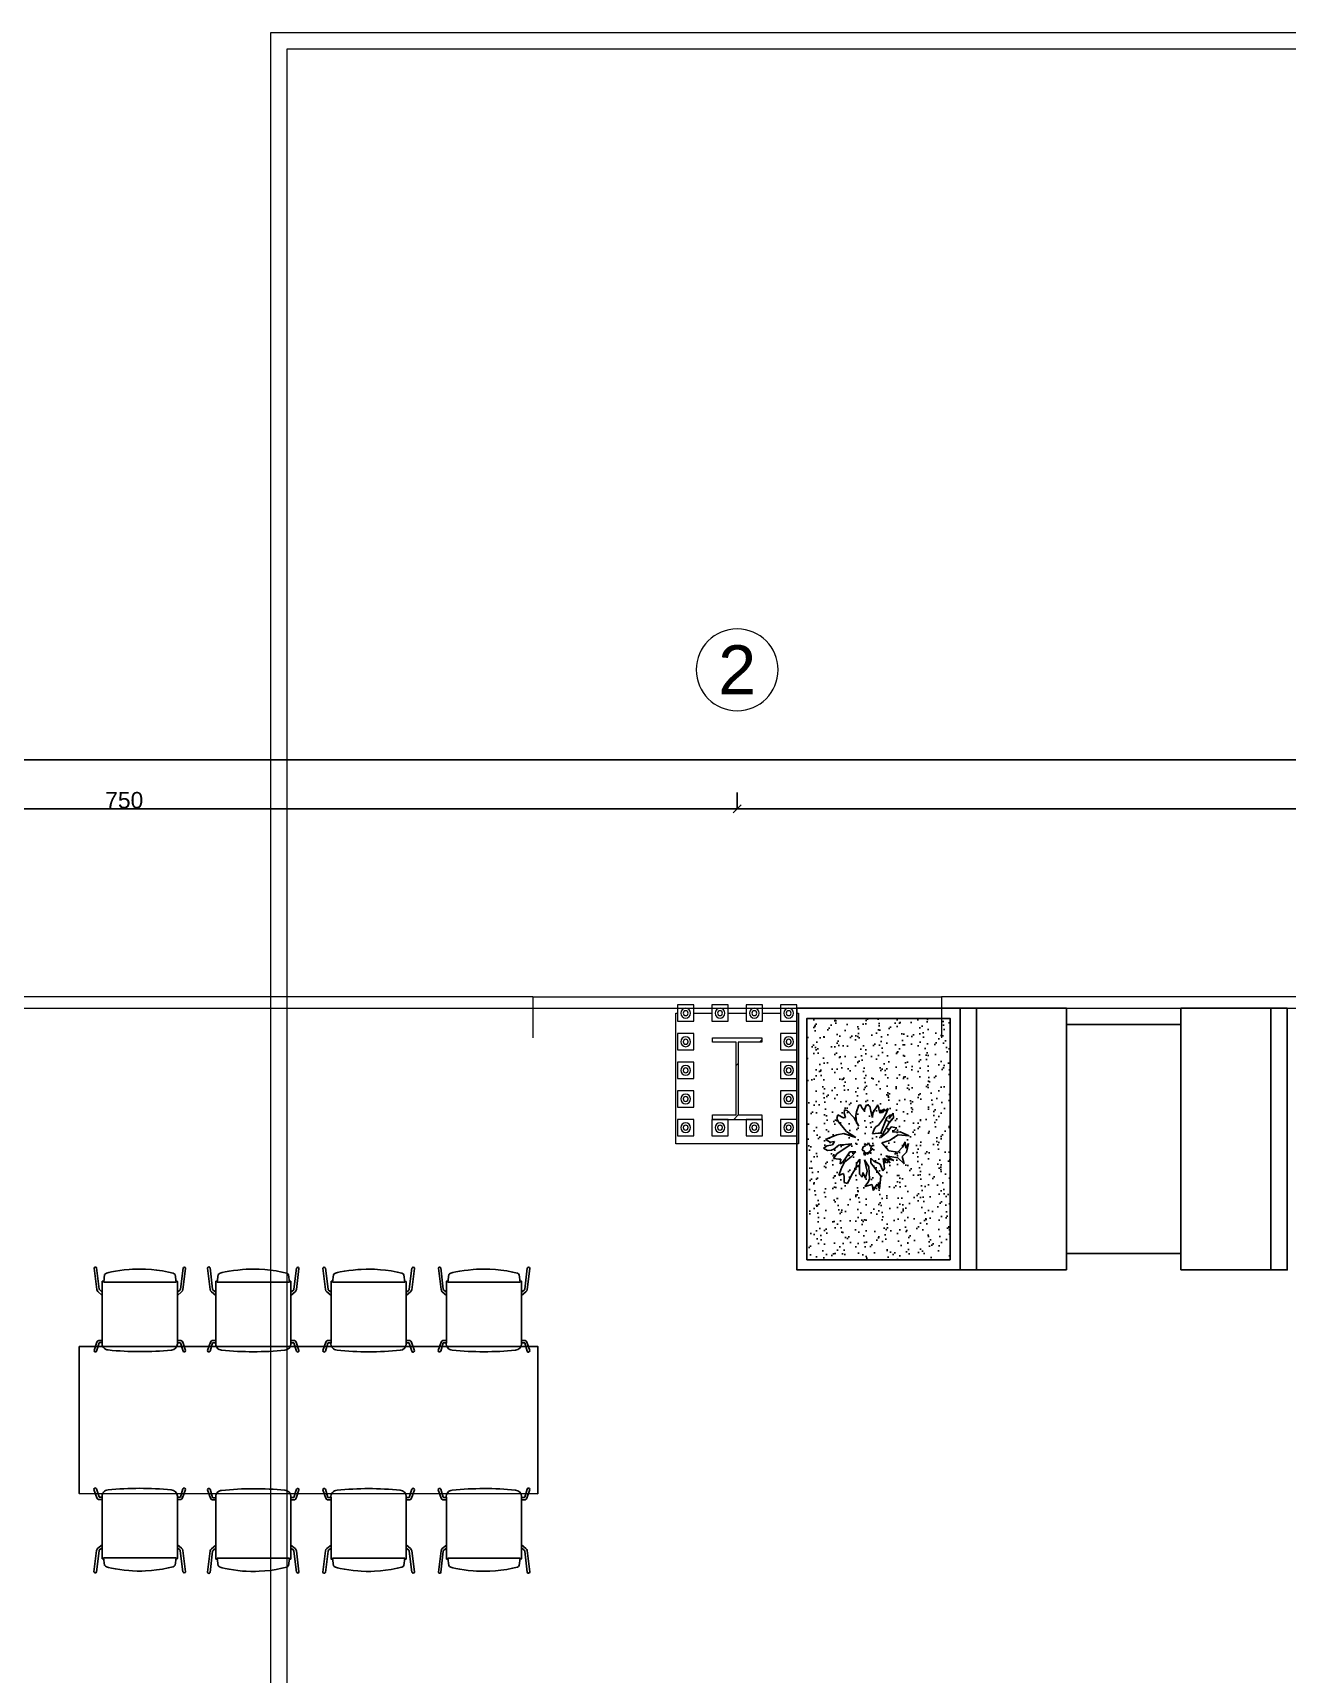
# Model space of a CAD drawing. Header units: centimetres. Extents: x 54005 to 61405, y 90310 to 94744.
# Drawn here: x 55224 to 55991, y 93610 to 94614 of the extents above; entities that cross this region are included whole.
import ezdxf
from ezdxf.enums import TextEntityAlignment as Align

# ---------------------------------------------------------------- set-up
doc = ezdxf.new("R2010")
doc.units = ezdxf.units.CM
doc.header["$LTSCALE"] = 25
doc.layers.get('0').update_dxf_attribs({"lineweight": 0})
doc.layers.get('Defpoints').update_dxf_attribs({"color": 115, "lineweight": 0})
for name, color, linetype in [('BA_env_landscp', 84, 'Continuous'), ('BA_floor', 8, 'Continuous'), ('BA_furn-fix', 134, 'Continuous'), ('BA_furn-mobile', 122, 'Continuous')]:
    doc.layers.add(name, color=color, linetype=linetype)
doc.layers.add('ÖLCULENDIRME', color=115, linetype='Continuous', lineweight=5)
doc.styles.add('PEN-NO', font='arial.ttf')
doc.styles.get("Standard").update_dxf_attribs({"font": 'arial.ttf'})
doc.styles.add('YAZI', font='arial.ttf', dxfattribs={"height": 30})
doc.dimstyles.new('iç ölçü le', dxfattribs={"dimtxt": 10, "dimasz": 5, "dimexe": 10, "dimexo": 10, "dimgap": 0.09, "dimtad": 1, "dimdec": 0, "dimzin": 0, "dimdsep": 46, "dimtxsty": 'Standard', "dimblk": 'ARCHTICK', "dimcen": 0.09, "dimclrt": 7, "dimadec": 0, "dimazin": 0, "dimtfac": 1, "dimtdec": 0, "dimtofl": 0, "dimtmove": 0, "dimatfit": 3, "dimldrblk": 'DOT', "dimfxl": 20, "dimfxlon": 1, "dimtolj": 1, "dimtzin": 0, "dimarcsym": 0})

# ---------------------------------------------------------------- blocks, each defined once
blk = doc.blocks.new('AKS-NO')
blk.add_circle((0, 0), 62.5)
at = {"style": 'YAZI'}
blk.add_attdef('AKSNO', text='', height=50, dxfattribs=at).set_placement((0, 0), align=Align.MIDDLE_CENTER)
blk = doc.blocks.new('_ArchTick')
at = {"color": 0, "linetype": 'ByBlock', "const_width": 0.15}
blk.add_lwpolyline([(-0.5, -0.5), (0.5, 0.5)], dxfattribs=at)
blk = doc.blocks.new('*D5')
at = {"layer": 'Defpoints', "color": 0, "transparency": 16777216}
for p in [(61199.4, 94169.6), (54210.4, 94139.6), (61199.4, 94139.6)]:
    blk.add_point(p, dxfattribs=at)
at = {"layer": 'ÖLCULENDIRME', "color": 0, "lineweight": -2, "transparency": 16777216}
for p, q in [((54210.4, 94149.6), (54210.4, 94179.6)), ((61199.4, 94149.6), (61199.4, 94179.6)), ((54210.4, 94169.6), (61199.4, 94169.6))]:
    blk.add_line(p, q, dxfattribs=at)
at = {"layer": 'ÖLCULENDIRME', "color": 0, "lineweight": -2, "transparency": 16777216, "xscale": 5, "yscale": 5, "zscale": 5, "rotation": 180}
blk.add_blockref('_ArchTick', (54210.4, 94169.6), dxfattribs=at)
at = {"layer": 'ÖLCULENDIRME', "color": 0, "lineweight": -2, "transparency": 16777216, "xscale": 5, "yscale": 5, "zscale": 5}
blk.add_blockref('_ArchTick', (61199.4, 94169.6), dxfattribs=at)
at = {"layer": 'ÖLCULENDIRME', "color": 7, "transparency": 16777216, "insert": (57704.9, 94174.8), "char_height": 10, "attachment_point": 5}
blk.add_mtext('\\A1;6989', dxfattribs=at)
blk = doc.blocks.new('_Dot')
at = {"color": 0, "linetype": 'ByBlock', "lineweight": -2}
blk.add_line((-0.5, 0), (-1, 0), dxfattribs=at)
at = {"color": 0, "linetype": 'ByBlock', "const_width": 0.5}
blk.add_lwpolyline([(-0.25, 0, 1), (0.25, 0, 1)], format="xyb", close=True, dxfattribs=at)
blk = doc.blocks.new('*D7')
at = {"layer": 'Defpoints', "color": 0, "transparency": 16777216}
for p in [(54904.9, 94139.6), (55654.9, 94139.6), (55654.9, 94139.6)]:
    blk.add_point(p, dxfattribs=at)
at = {"layer": 'ÖLCULENDIRME', "color": 0, "lineweight": -2, "transparency": 16777216}
for p, q in [((54904.9, 94139.6), (54904.9, 94149.6)), ((55654.9, 94139.6), (55654.9, 94149.6)), ((54904.9, 94139.6), (55654.9, 94139.6))]:
    blk.add_line(p, q, dxfattribs=at)
at = {"layer": 'ÖLCULENDIRME', "color": 0, "lineweight": -2, "transparency": 16777216, "xscale": 5, "yscale": 5, "zscale": 5, "rotation": 180}
blk.add_blockref('_ArchTick', (54904.9, 94139.6), dxfattribs=at)
at = {"layer": 'ÖLCULENDIRME', "color": 0, "lineweight": -2, "transparency": 16777216, "xscale": 5, "yscale": 5, "zscale": 5}
blk.add_blockref('_ArchTick', (55654.9, 94139.6), dxfattribs=at)
at = {"layer": 'ÖLCULENDIRME', "color": 7, "transparency": 16777216, "insert": (55279.9, 94144.8), "char_height": 10, "attachment_point": 5}
blk.add_mtext('\\A1;750', dxfattribs=at)
blk = doc.blocks.new('*D8')
at = {"layer": 'Defpoints', "color": 0, "transparency": 16777216}
for p in [(55654.9, 94139.6), (56404.9, 94139.6), (56404.9, 94139.6)]:
    blk.add_point(p, dxfattribs=at)
at = {"layer": 'ÖLCULENDIRME', "color": 0, "lineweight": -2, "transparency": 16777216}
for p, q in [((55654.9, 94139.6), (55654.9, 94149.6)), ((56404.9, 94139.6), (56404.9, 94149.6)), ((55654.9, 94139.6), (56404.9, 94139.6))]:
    blk.add_line(p, q, dxfattribs=at)
at = {"layer": 'ÖLCULENDIRME', "color": 0, "lineweight": -2, "transparency": 16777216, "xscale": 5, "yscale": 5, "zscale": 5, "rotation": 180}
blk.add_blockref('_ArchTick', (55654.9, 94139.6), dxfattribs=at)
at = {"layer": 'ÖLCULENDIRME', "color": 0, "lineweight": -2, "transparency": 16777216, "xscale": 5, "yscale": 5, "zscale": 5}
blk.add_blockref('_ArchTick', (56404.9, 94139.6), dxfattribs=at)
at = {"layer": 'ÖLCULENDIRME', "color": 7, "transparency": 16777216, "insert": (56029.9, 94144.8), "char_height": 10, "attachment_point": 5}
blk.add_mtext('\\A1;750', dxfattribs=at)
blk = doc.blocks.new('tyy')
for p, q in [((68217.6, -20232.4), (68217, -20235.2)), ((68219.9, -20234.1), (68217.6, -20232.4)), ((68223.3, -20231.8), (68222.7, -20235.2)), ((68224.4, -20233), (68223.3, -20231.8)), ((68217, -20241.5), (68213.6, -20240.4)), ((68213.6, -20240.4), (68214.2, -20243.8)), ((68217, -20235.2), (68218.2, -20237.5)), ((68221.6, -20244.9), (68217, -20241.5)), ((68218.2, -20237.5), (68219.3, -20238.7)), ((68219.3, -20238.7), (68222.7, -20240.9)), ((68221.6, -20237), (68219.9, -20234.1)), ((68223.9, -20237.5), (68221.6, -20237)), ((68222.7, -20235.2), (68223.9, -20237.5)), ((68222.7, -20240.9), (68226.1, -20248.3)), ((68228.4, -20237.5), (68224.4, -20233)), ((68230.7, -20241.5), (68228.4, -20237.5)), ((68230.7, -20246.6), (68230.7, -20241.5)), ((68232.4, -20242.7), (68230.7, -20249.5)), ((68234.1, -20239.8), (68232.4, -20242.7)), ((68236.4, -20235.8), (68234.1, -20239.8)), ((68238.1, -20234.1), (68236.4, -20235.8)), ((68240.4, -20234.1), (68238.1, -20234.1)), ((68239.8, -20238.1), (68240.4, -20234.1)), ((68240.4, -20239.2), (68239.8, -20238.1)), ((68242.7, -20237.5), (68240.4, -20239.2)), ((68242.1, -20244.4), (68244.9, -20238.7)), ((68244.9, -20237), (68242.7, -20237.5)), ((68244.9, -20238.7), (68244.9, -20237)), ((68205.1, -20250.6), (68201.6, -20251.8)), ((68201.6, -20251.8), (68201.6, -20254)), ((68209, -20247.2), (68204.5, -20247.2)), ((68204.5, -20247.2), (68206.8, -20249.5)), ((68206.8, -20249.5), (68205.1, -20250.6)), ((68213.6, -20247.8), (68209, -20247.2)), ((68214.7, -20244.9), (68211.9, -20245.5)), ((68211.9, -20245.5), (68213, -20246.6)), ((68213, -20246.6), (68216.5, -20247.8)), ((68218.2, -20250.6), (68213.6, -20247.8)), ((68214.2, -20243.8), (68214.7, -20244.9)), ((68216.5, -20247.8), (68221, -20248.9)), ((68222.2, -20252.3), (68218.2, -20250.6)), ((68221, -20248.9), (68222.2, -20252.3)), ((68226.1, -20248.3), (68221.6, -20244.9)), ((68230.7, -20249.5), (68230.7, -20246.6)), ((68238.1, -20248.9), (68242.1, -20244.4)), ((68239.8, -20246.6), (68238.1, -20248.9)), ((68243.8, -20244.9), (68239.8, -20246.6)), ((68246.1, -20244.4), (68243.8, -20244.9)), ((68250.6, -20244.4), (68246.1, -20244.4)), ((68246.1, -20255.2), (68249.5, -20252.9)), ((68248.4, -20248.9), (68249.5, -20247.2)), ((68251.8, -20248.9), (68248.4, -20248.9)), ((68249.5, -20247.2), (68251.2, -20245.5)), ((68249.5, -20252.9), (68252.3, -20251.2)), ((68251.2, -20245.5), (68250.6, -20244.4)), ((68252.3, -20248.9), (68251.8, -20248.9)), ((68252.3, -20251.2), (68252.3, -20248.9)), ((68201.6, -20254), (68207.3, -20254.6)), ((68207.3, -20254.6), (68213, -20255.8)), ((68209.6, -20259.2), (68208.5, -20261.4)), ((68208.5, -20261.4), (68211.3, -20260.9)), ((68211.3, -20260.9), (68208.5, -20263.7)), ((68208.5, -20263.7), (68213, -20263.2)), ((68215.9, -20263.2), (68209, -20266)), ((68213, -20258), (68209.6, -20259.2)), ((68213, -20255.8), (68215.3, -20255.2)), ((68218.7, -20256.3), (68213, -20258)), ((68213, -20263.2), (68219.3, -20259.2)), ((68215.3, -20255.2), (68218.7, -20256.3)), ((68219.3, -20259.2), (68215.9, -20263.2)), ((68218.7, -20263.7), (68221.6, -20262.6)), ((68221.6, -20262.6), (68220.4, -20264.9)), ((68224.4, -20257.5), (68222.7, -20257.5)), ((68222.7, -20257.5), (68223.3, -20258)), ((68223.3, -20258), (68223.3, -20260.3)), ((68223.3, -20260.3), (68224.4, -20259.7)), ((68226.7, -20255.8), (68224.4, -20255.8)), ((68224.4, -20255.8), (68224.4, -20257.5)), ((68224.4, -20259.7), (68224.4, -20262)), ((68224.4, -20262), (68225, -20260.3)), ((68225, -20260.3), (68227.8, -20262)), ((68227.8, -20256.9), (68226.7, -20255.8)), ((68226.7, -20260.9), (68229, -20260.3)), ((68227.8, -20262), (68226.7, -20260.9)), ((68229, -20255.8), (68227.8, -20256.9)), ((68228.4, -20257.5), (68229, -20255.8)), ((68230.1, -20258), (68228.4, -20257.5)), ((68228.4, -20259.7), (68230.1, -20258)), ((68229, -20260.3), (68228.4, -20259.7)), ((68236.4, -20258.6), (68239.8, -20258.6)), ((68238.7, -20263.2), (68236.4, -20258.6)), ((68248.9, -20263.7), (68238.7, -20263.2)), ((68239.8, -20258.6), (68241.5, -20259.2)), ((68241.5, -20259.2), (68242.7, -20260.3)), ((68242.7, -20260.3), (68247.8, -20262)), ((68248.4, -20254.6), (68246.1, -20255.2)), ((68247.8, -20262), (68251.2, -20262.6)), ((68250.6, -20254.6), (68248.4, -20254.6)), ((68250.1, -20258.6), (68254.6, -20255.8)), ((68252.3, -20258.6), (68250.1, -20258.6)), ((68252.3, -20255.2), (68250.6, -20254.6)), ((68250.6, -20259.7), (68252.3, -20258.6)), ((68252.9, -20259.7), (68250.6, -20259.7)), ((68251.2, -20260.3), (68252.9, -20259.7)), ((68253.5, -20260.3), (68251.2, -20260.3)), ((68251.2, -20262.6), (68254.6, -20262.6)), ((68254.6, -20255.8), (68252.3, -20255.2)), ((68252.3, -20260.9), (68253.5, -20260.3)), ((68254.6, -20262.6), (68252.3, -20260.9)), ((68206.2, -20268.9), (68202.8, -20270.6)), ((68202.8, -20270.6), (68207.3, -20271.7)), ((68206.8, -20266), (68203.4, -20264.9)), ((68203.4, -20264.9), (68206.2, -20268.9)), ((68207.3, -20271.7), (68205.1, -20274)), ((68205.1, -20274), (68213, -20272.3)), ((68209, -20266), (68206.8, -20266)), ((68213, -20272.3), (68218.7, -20263.7)), ((68219.9, -20269.4), (68216.5, -20272.3)), ((68216.5, -20272.3), (68218.2, -20272.8)), ((68218.2, -20272.8), (68223.9, -20270)), ((68220.4, -20264.9), (68219.9, -20269.4)), ((68223.9, -20270), (68221.6, -20272.3)), ((68221.6, -20272.3), (68224.4, -20270.6)), ((68224.4, -20270.6), (68222.7, -20275.1)), ((68222.7, -20275.1), (68224.4, -20272.3)), ((68224.4, -20272.3), (68225, -20276.8)), ((68225, -20276.8), (68226.1, -20271.1)), ((68226.1, -20271.1), (68227.3, -20278.5)), ((68229.6, -20271.7), (68233, -20266)), ((68230.7, -20277.4), (68229.6, -20271.7)), ((68233, -20266), (68235.8, -20270)), ((68240.4, -20267.1), (68235.8, -20264.3)), ((68235.8, -20264.3), (68246.1, -20266)), ((68235.8, -20270), (68241, -20274)), ((68244.4, -20268.3), (68240.4, -20267.1)), ((68243.2, -20274.6), (68241.5, -20270)), ((68241.5, -20270), (68244.9, -20271.7)), ((68244.9, -20271.7), (68244.4, -20268.3)), ((68246.1, -20266), (68250.1, -20267.7)), ((68251.2, -20264.9), (68248.9, -20263.7)), ((68248.9, -20265.4), (68251.2, -20264.9)), ((68252.9, -20266.6), (68248.9, -20265.4)), ((68250.1, -20267.7), (68252.9, -20266.6)), ((68227.3, -20278.5), (68225, -20283.7)), ((68225, -20283.7), (68229, -20280.8)), ((68229, -20280.8), (68232.4, -20282.5)), ((68234.7, -20279.1), (68230.7, -20277.4)), ((68232.4, -20282.5), (68238.1, -20282)), ((68238.1, -20279.7), (68234.7, -20279.1)), ((68234.7, -20281.4), (68238.1, -20279.7)), ((68238.1, -20282), (68234.7, -20281.4)), ((68241, -20274), (68242.7, -20280.8)), ((68242.7, -20280.8), (68243.2, -20274.6))]:
    blk.add_line(p, q)
blk = doc.blocks.new('asdfsadfasf')
for points in [[(182782.2, -71388.1), (182782.2, -71228.1), (182772.2, -71228.1), (182772.2, -71388.1)], [(182837.2, -71388.1), (182837.2, -71228.1), (182782.2, -71228.1), (182782.2, -71388.1)], [(182907.2, -71388.1), (182907.2, -71228.1), (182962.2, -71228.1), (182962.2, -71388.1)], [(182962.2, -71388.1), (182962.2, -71228.1), (182972.2, -71228.1), (182972.2, -71388.1)], [(182907.2, -71378.1), (182907.2, -71238.1), (182837.2, -71238.1), (182837.2, -71378.1)]]:
    blk.add_lwpolyline(points, close=True)
blk = doc.blocks.new('er3')
at = {"layer": 'BA_floor'}
h = blk.add_hatch(dxfattribs=at)
h.set_pattern_fill('AR-SAND', color=71, scale=0.2, angle=450)
h.set_pattern_definition([(127.5, (25055.775, 92010.929), (-9.7882647, -0.3200063), [0, -7.7216, 0, -8.636, 0, -8.255]), (97.5, (25055.775, 92010.929), (-14.336502, 8.9904657), [0, -4.1656, 0, -6.9596, 0, -2.667]), (57.5, (25055.775, 92004.681), (-0.0287437, 15.8198474), [0, -2.54, 0, -9.144, 0, -11.938]), (47.5, (25055.775, 92004.681), (-4.4585865, 15.271129), [0, -1.27, 0, -5.9944, 0, -6.858])])
h.paths.add_polyline_path([(59535.2, 93863.8), (59447.6, 93863.8), (59447.6, 94011.4), (59535.2, 94011.4)])
at = {"layer": 'BA_furn-fix'}
for points in [[(59541.4, 93857.6), (59441.4, 93857.6), (59441.4, 94017.6), (59541.4, 94017.6)], [(59535.2, 93863.8), (59447.6, 93863.8), (59447.6, 94011.4), (59535.2, 94011.4)]]:
    blk.add_lwpolyline(points, close=True, dxfattribs=at)
at = {"layer": 'BA_furn-mobile', "xscale": -1}
blk.add_blockref('asdfsadfasf', (242513.6, 165245.7), dxfattribs=at)
blk = doc.blocks.new('DXERG')
for points in [[(3248.6, -34472), (3247.1, -34470.7, -0.195709), (3246.8, -34470.2), (3245.2, -34457.2, 0.812168), (3243.7, -34457.4), (3245.3, -34470.4, 0.198323), (3246, -34471.7), (3248.6, -34474)], [(3294.6, -34472.1), (3296.2, -34470.8, 0.195709), (3296.5, -34470.3), (3298.1, -34457.3, -0.812168), (3299.6, -34457.5), (3298, -34470.5, -0.198323), (3297.2, -34471.8), (3294.6, -34474)], [(3318.1, -34472.1), (3316.5, -34470.8, -0.195709), (3316.2, -34470.2), (3314.7, -34457.2, 0.812168), (3313.1, -34457.4), (3314.7, -34470.5, 0.198323), (3315.5, -34471.8), (3318.1, -34474)], [(3364.1, -34472.1), (3365.6, -34470.8, 0.195709), (3365.9, -34470.3), (3367.5, -34457.3, -0.812168), (3369, -34457.5), (3367.4, -34470.5, -0.198323), (3366.7, -34471.8), (3364.1, -34474.1)], [(3388.6, -34472.1), (3387.1, -34470.8, -0.195709), (3386.8, -34470.3), (3385.2, -34457.3, 0.812168), (3383.7, -34457.4), (3385.3, -34470.5, 0.198323), (3386, -34471.8), (3388.6, -34474)], [(3434.6, -34472.2), (3436.2, -34470.9, 0.195709), (3436.5, -34470.3), (3438.1, -34457.3, -0.812168), (3439.6, -34457.5), (3438, -34470.6, -0.198323), (3437.2, -34471.9), (3434.6, -34474.1)], [(3459.2, -34472.1), (3457.6, -34470.8, -0.195709), (3457.3, -34470.2), (3455.8, -34457.2, 0.812168), (3454.3, -34457.4), (3455.9, -34470.5, 0.198323), (3456.6, -34471.8), (3459.2, -34474)], [(3505.2, -34472.1), (3506.8, -34470.8, 0.195709), (3507.1, -34470.3), (3508.6, -34457.3, -0.812168), (3510.2, -34457.5), (3508.6, -34470.5, -0.198323), (3507.8, -34471.8), (3505.2, -34474.1)], [(3294.6, -34465.5), (3294.6, -34503.7, -0.401298), (3291, -34507.5, -0.050892), (3252.3, -34507.4, -0.44814), (3248.6, -34502.9), (3248.6, -34465.5, -0.414214), (3248.8, -34465.4), (3249.6, -34465.4)], [(3294.6, -34465.5, 0.414213), (3294.5, -34465.4), (3293.8, -34465.4)], [(3364.1, -34465.5), (3364.1, -34503.7, -0.401298), (3360.4, -34507.5, -0.050892), (3321.7, -34507.5, -0.44814), (3318.1, -34503), (3318.1, -34465.5, -0.414214), (3318.2, -34465.4), (3319, -34465.4)], [(3364.1, -34465.5, 0.414213), (3363.9, -34465.4), (3363.2, -34465.4)], [(3434.6, -34465.6), (3434.6, -34503.7, -0.401298), (3431, -34507.6, -0.050892), (3392.3, -34507.5, -0.44814), (3388.6, -34503), (3388.6, -34465.6, -0.414214), (3388.8, -34465.4), (3389.6, -34465.4)], [(3434.6, -34465.6, 0.414213), (3434.5, -34465.5), (3433.8, -34465.5)], [(3505.2, -34465.5), (3505.2, -34503.7, -0.401298), (3501.5, -34507.5, -0.050892), (3462.8, -34507.5, -0.44814), (3459.2, -34503), (3459.2, -34465.5, -0.414214), (3459.3, -34465.4), (3460.1, -34465.4)], [(3505.2, -34465.5, 0.414213), (3505.1, -34465.4), (3504.3, -34465.4)], [(3243.7, -34507.8), (3245.4, -34502.6, -0.262892), (3246.5, -34501.6), (3248.6, -34501.6), (3248.6, -34502.9), (3247, -34502.9, 0.307714), (3246.7, -34503.1), (3245.2, -34508.1, -0.924699), (3243.7, -34507.8, -0.863658)], [(3299.6, -34507.8), (3297.9, -34502.6, 0.262892), (3296.8, -34501.6), (3294.6, -34501.6), (3294.6, -34503), (3296.3, -34503, -0.307714), (3296.5, -34503.1), (3298.1, -34508.1, 0.924699), (3299.6, -34507.8, 0.863658)], [(3313.1, -34507.8), (3314.8, -34502.6, -0.262892), (3315.9, -34501.6), (3318.1, -34501.6), (3318.1, -34503), (3316.4, -34503, 0.307714), (3316.2, -34503.1), (3314.6, -34508.1, -0.924699), (3313.1, -34507.8, -0.863658)], [(3369, -34507.8), (3367.3, -34502.6, 0.262892), (3366.2, -34501.6), (3364.1, -34501.6), (3364.1, -34503), (3365.7, -34503, -0.307714), (3365.9, -34503.1), (3367.5, -34508.2, 0.924699), (3369, -34507.8, 0.863658)], [(3383.7, -34507.8), (3385.4, -34502.6, -0.262892), (3386.5, -34501.6), (3388.6, -34501.6), (3388.6, -34503), (3387, -34503, 0.307714), (3386.7, -34503.2), (3385.2, -34508.2, -0.924699), (3383.7, -34507.8, -0.863658)], [(3439.6, -34507.9), (3437.9, -34502.7, 0.262892), (3436.8, -34501.7), (3434.6, -34501.7), (3434.6, -34503), (3436.3, -34503, -0.307714), (3436.5, -34503.2), (3438.1, -34508.2, 0.924699), (3439.6, -34507.9, 0.863658)], [(3454.2, -34507.8), (3455.9, -34502.6, -0.262892), (3457, -34501.6), (3459.2, -34501.6), (3459.2, -34503), (3457.5, -34503, 0.307714), (3457.3, -34503.1), (3455.7, -34508.1, -0.924699), (3454.2, -34507.8, -0.863658)], [(3510.2, -34507.8), (3508.5, -34502.6, 0.262892), (3507.4, -34501.6), (3505.2, -34501.6), (3505.2, -34503), (3506.9, -34503, -0.307714), (3507.1, -34503.1), (3508.6, -34508.2, 0.924699), (3510.2, -34507.8, 0.863658)], [(3243.6, -34592.7), (3245.3, -34597.9, 0.262892), (3246.4, -34598.9), (3248.6, -34598.9), (3248.6, -34597.5), (3246.9, -34597.5, -0.307714), (3246.7, -34597.3), (3245.1, -34592.3, 0.924699), (3243.6, -34592.7, 0.863658)], [(3294.6, -34635), (3294.6, -34596.8, 0.401298), (3290.9, -34593, 0.050892), (3252.2, -34593, 0.44814), (3248.6, -34597.5), (3248.6, -34634.9, 0.414214), (3248.7, -34635.1), (3249.5, -34635.1)], [(3299.6, -34592.7), (3297.8, -34597.9, -0.262892), (3296.8, -34598.9), (3294.6, -34598.9), (3294.6, -34597.5), (3296.2, -34597.5, 0.307714), (3296.5, -34597.4), (3298, -34592.3, -0.924699), (3299.6, -34592.7, -0.863658)], [(3313.1, -34592.9), (3314.8, -34598.1, 0.262892), (3315.9, -34599.1), (3318.1, -34599.1), (3318.1, -34597.8), (3316.4, -34597.8, -0.307714), (3316.2, -34597.6), (3314.6, -34592.6, 0.924699), (3313.1, -34592.9, 0.863658)], [(3364.1, -34635.2), (3364.1, -34597, 0.401298), (3360.4, -34593.2, 0.050892), (3321.7, -34593.3, 0.44814), (3318.1, -34597.8), (3318.1, -34635.2, 0.414214), (3318.2, -34635.3), (3319, -34635.3)], [(3369, -34592.9), (3367.3, -34598.1, -0.262892), (3366.2, -34599.1), (3364.1, -34599.1), (3364.1, -34597.7), (3365.7, -34597.7, 0.307714), (3365.9, -34597.6), (3367.5, -34592.6, -0.924699), (3369, -34592.9, -0.863658)], [(3383.7, -34592.9), (3385.4, -34598.1, 0.262892), (3386.5, -34599.1), (3388.6, -34599.1), (3388.6, -34597.7), (3387, -34597.7, -0.307714), (3386.7, -34597.6), (3385.2, -34592.6, 0.924699), (3383.7, -34592.9, 0.863658)], [(3434.6, -34635.2), (3434.6, -34597, 0.401298), (3431, -34593.2, 0.050892), (3392.3, -34593.2, 0.44814), (3388.6, -34597.7), (3388.6, -34635.2, 0.414214), (3388.8, -34635.3), (3389.6, -34635.3)], [(3439.6, -34592.9), (3437.9, -34598.1, -0.262892), (3436.8, -34599.1), (3434.6, -34599.1), (3434.6, -34597.7), (3436.3, -34597.7, 0.307714), (3436.5, -34597.6), (3438.1, -34592.5, -0.924699), (3439.6, -34592.9, -0.863658)], [(3454.2, -34592.9), (3455.9, -34598.1, 0.262892), (3457, -34599.1), (3459.2, -34599.1), (3459.2, -34597.7), (3457.5, -34597.7, -0.307714), (3457.3, -34597.5), (3455.7, -34592.5, 0.924699), (3454.2, -34592.9, 0.863658)], [(3505.2, -34635.1), (3505.2, -34597, 0.401298), (3501.5, -34593.1, 0.050892), (3462.8, -34593.2, 0.44814), (3459.2, -34597.7), (3459.2, -34635.1, 0.414214), (3459.3, -34635.3), (3460.1, -34635.3)], [(3510.2, -34592.8), (3508.5, -34598, -0.262892), (3507.4, -34599), (3505.2, -34599), (3505.2, -34597.7), (3506.9, -34597.7, 0.307714), (3507.1, -34597.5), (3508.6, -34592.5, -0.924699), (3510.2, -34592.8, -0.863658)], [(3248.6, -34628.4), (3247, -34629.7, 0.195709), (3246.7, -34630.2), (3245.1, -34643.2, -0.812168), (3243.6, -34643.1), (3245.2, -34630, -0.198323), (3246, -34628.7), (3248.6, -34626.5)], [(3294.6, -34628.4), (3296.1, -34629.7, -0.195709), (3296.4, -34630.2), (3298, -34643.2, 0.812168), (3299.5, -34643), (3297.9, -34630, 0.198323), (3297.2, -34628.7), (3294.6, -34626.5)], [(3318.1, -34628.7), (3316.5, -34630, 0.195709), (3316.2, -34630.5), (3314.7, -34643.5, -0.812168), (3313.1, -34643.3), (3314.7, -34630.3, -0.198323), (3315.5, -34629), (3318.1, -34626.7)], [(3364.1, -34628.6), (3365.6, -34629.9, -0.195709), (3365.9, -34630.4), (3367.5, -34643.4, 0.812168), (3369, -34643.2), (3367.4, -34630.2, 0.198323), (3366.7, -34628.9), (3364.1, -34626.7)], [(3388.6, -34628.6), (3387.1, -34629.9, 0.195709), (3386.8, -34630.5), (3385.2, -34643.5, -0.812168), (3383.7, -34643.3), (3385.3, -34630.2, -0.198323), (3386, -34628.9), (3388.6, -34626.7)], [(3434.6, -34628.6), (3436.2, -34629.9, -0.195709), (3436.5, -34630.4), (3438.1, -34643.4, 0.812168), (3439.6, -34643.2), (3438, -34630.2, 0.198323), (3437.2, -34628.9), (3434.6, -34626.6)], [(3459.2, -34628.6), (3457.6, -34629.9, 0.195709), (3457.3, -34630.4), (3455.8, -34643.4, -0.812168), (3454.3, -34643.3), (3455.9, -34630.2, -0.198323), (3456.6, -34628.9), (3459.2, -34626.7)], [(3505.2, -34628.5), (3506.8, -34629.8, -0.195709), (3507.1, -34630.4), (3508.6, -34643.4, 0.812168), (3510.2, -34643.2), (3508.6, -34630.1, 0.198323), (3507.8, -34628.8), (3505.2, -34626.6)], [(3294.6, -34635, -0.414213), (3294.4, -34635.1), (3293.7, -34635.1)], [(3364.1, -34635.2, -0.414213), (3363.9, -34635.3), (3363.2, -34635.3)], [(3434.6, -34635.2, -0.414213), (3434.5, -34635.3), (3433.8, -34635.3)], [(3505.2, -34635.1, -0.414213), (3505.1, -34635.2), (3504.3, -34635.2)]]:
    blk.add_lwpolyline(points, format="xyb")
for points in [[(3293.8, -34465.9), (3293.2, -34461.3), (3292.7, -34460.8), (3292, -34460.5), (3289.1, -34459.8), (3285.5, -34459.1), (3281.9, -34458.5), (3278.8, -34458.2), (3275.2, -34458), (3273, -34457.9), (3270.1, -34457.9), (3267.1, -34458), (3265.1, -34458.1), (3262.1, -34458.4), (3259.5, -34458.8), (3256.8, -34459.2), (3254.3, -34459.7), (3252.6, -34460), (3251.3, -34460.4), (3250.6, -34460.8), (3250.1, -34461.3), (3249.6, -34465.9), (3293.8, -34465.9)], [(3363.3, -34465.9), (3362.7, -34461.4), (3362.1, -34460.8), (3361.5, -34460.5), (3358.6, -34459.8), (3355, -34459.1), (3351.3, -34458.6), (3348.2, -34458.2), (3344.7, -34458), (3342.4, -34457.9), (3339.5, -34457.9), (3336.6, -34458), (3334.5, -34458.2), (3331.5, -34458.5), (3328.9, -34458.8), (3326.2, -34459.2), (3323.8, -34459.7), (3322, -34460.1), (3320.7, -34460.5), (3320.1, -34460.8), (3319.5, -34461.3), (3319, -34465.9), (3363.3, -34465.9)], [(3433.8, -34466), (3433.2, -34461.4), (3432.7, -34460.9), (3432, -34460.5), (3429.1, -34459.8), (3425.5, -34459.1), (3421.9, -34458.6), (3418.8, -34458.3), (3415.2, -34458), (3413, -34458), (3410.1, -34458), (3407.1, -34458.1), (3405.1, -34458.2), (3402.1, -34458.5), (3399.5, -34458.8), (3396.8, -34459.2), (3394.3, -34459.7), (3392.6, -34460.1), (3391.3, -34460.5), (3390.6, -34460.8), (3390.1, -34461.4), (3389.6, -34465.9), (3433.8, -34466)], [(3504.4, -34465.9), (3503.8, -34461.4), (3503.3, -34460.8), (3502.6, -34460.5), (3499.7, -34459.8), (3496.1, -34459.1), (3492.5, -34458.6), (3489.3, -34458.2), (3485.8, -34458), (3483.6, -34457.9), (3480.7, -34457.9), (3477.7, -34458), (3475.6, -34458.2), (3472.6, -34458.5), (3470.1, -34458.8), (3467.4, -34459.2), (3464.9, -34459.7), (3463.2, -34460.1), (3461.9, -34460.5), (3461.2, -34460.8), (3460.7, -34461.3), (3460.1, -34465.9), (3504.4, -34465.9)], [(3293.8, -34634.6), (3293.2, -34639.1), (3292.6, -34639.7), (3292, -34640), (3289, -34640.7), (3285.5, -34641.4), (3281.8, -34641.9), (3278.7, -34642.3), (3275.1, -34642.5), (3272.9, -34642.6), (3270, -34642.6), (3267.1, -34642.5), (3265, -34642.3), (3262, -34642), (3259.4, -34641.7), (3256.7, -34641.3), (3254.3, -34640.8), (3252.5, -34640.4), (3251.2, -34640), (3250.6, -34639.7), (3250, -34639.1), (3249.5, -34634.6), (3293.8, -34634.6)], [(3363.3, -34634.8), (3362.7, -34639.4), (3362.1, -34639.9), (3361.5, -34640.2), (3358.6, -34640.9), (3355, -34641.6), (3351.3, -34642.2), (3348.2, -34642.5), (3344.7, -34642.7), (3342.4, -34642.8), (3339.5, -34642.8), (3336.6, -34642.7), (3334.5, -34642.6), (3331.5, -34642.3), (3328.9, -34641.9), (3326.2, -34641.5), (3323.8, -34641), (3322, -34640.7), (3320.7, -34640.3), (3320.1, -34639.9), (3319.5, -34639.4), (3319, -34634.8), (3363.3, -34634.8)], [(3433.8, -34634.8), (3433.2, -34639.3), (3432.7, -34639.9), (3432, -34640.2), (3429.1, -34640.9), (3425.5, -34641.6), (3421.9, -34642.1), (3418.8, -34642.5), (3415.2, -34642.7), (3413, -34642.8), (3410.1, -34642.8), (3407.1, -34642.7), (3405.1, -34642.5), (3402.1, -34642.2), (3399.5, -34641.9), (3396.8, -34641.5), (3394.3, -34641), (3392.6, -34640.6), (3391.3, -34640.2), (3390.6, -34639.9), (3390.1, -34639.4), (3389.6, -34634.8), (3433.8, -34634.8)], [(3504.4, -34634.7), (3503.8, -34639.3), (3503.3, -34639.8), (3502.6, -34640.2), (3499.7, -34640.9), (3496.1, -34641.6), (3492.5, -34642.1), (3489.3, -34642.4), (3485.8, -34642.7), (3483.6, -34642.7), (3480.7, -34642.7), (3477.7, -34642.6), (3475.6, -34642.5), (3472.6, -34642.2), (3470.1, -34641.9), (3467.4, -34641.5), (3464.9, -34641), (3463.2, -34640.6), (3461.9, -34640.2), (3461.2, -34639.9), (3460.7, -34639.3), (3460.1, -34634.8), (3504.4, -34634.7)]]:
    blk.add_lwpolyline(points, close=True)
blk.add_lwpolyline([(3234.6, -34505.2), (3234.6, -34595.2), (3515.1, -34595.3), (3515.2, -34505.3), (3234.6, -34505.2)])

msp = doc.modelspace()

# ---------------------------------------------------------------- linework, layer by layer
for points in [[(55369.4, 90439.2), (61224.4, 90439.2), (61224.4, 94614.2), (55369.4, 94614.2)], [(55379.4, 90449.2), (61214.4, 90449.2), (61214.4, 94604.2), (55379.4, 94604.2)]]:
    msp.add_lwpolyline(points, close=True)
at = {"layer": 'ÖLCULENDIRME'}
for p, q in [((55529.9, 94024.6), (55029.9, 94024.6)), ((55529.9, 94024.6), (55529.9, 94017.6)), ((55529.9, 94024.6), (55529.9, 93999.6)), ((55779.9, 94024.6), (55779.9, 94017.6)), ((56279.9, 94024.6), (55779.9, 94024.6)), ((55779.9, 94024.6), (55779.9, 93999.6)), ((55029.9, 94017.6), (55529.9, 94017.6)), ((55617.4, 94014.6), (55618.4, 94014.6)), ((55617.4, 93934.6), (55617.4, 94014.6)), ((55628.4, 94019.6), (55618.4, 94019.6)), ((55618.4, 94019.6), (55618.4, 94009.6)), ((55628.4, 94009.6), (55628.4, 94019.6)), ((55628.4, 94014.6), (55639.4, 94014.6)), ((55649.4, 94019.6), (55639.4, 94019.6)), ((55639.4, 94019.6), (55639.4, 94009.6)), ((55649.4, 94009.6), (55649.4, 94019.6)), ((55649.4, 94014.6), (55660.4, 94014.6)), ((55670.4, 94019.6), (55660.4, 94019.6)), ((55660.4, 94019.6), (55660.4, 94009.6)), ((55670.4, 94009.6), (55670.4, 94019.6)), ((55670.4, 94014.6), (55681.4, 94014.6)), ((55691.4, 94019.6), (55681.4, 94019.6)), ((55681.4, 94019.6), (55681.4, 94009.6)), ((55691.4, 94009.6), (55691.4, 94019.6)), ((55691.4, 94014.6), (55692.4, 94014.6)), ((55692.4, 94014.6), (55692.4, 93934.6)), ((55779.9, 94017.6), (56279.9, 94017.6)), ((55618.4, 94009.6), (55628.4, 94009.6)), ((55639.4, 94009.6), (55649.4, 94009.6)), ((55660.4, 94009.6), (55670.4, 94009.6)), ((55681.4, 94009.6), (55691.4, 94009.6)), ((55628.4, 94002.1), (55618.4, 94002.1)), ((55618.4, 94002.1), (55618.4, 93992.1)), ((55628.4, 93992.1), (55628.4, 94002.1)), ((55639.9, 93996.8), (55639.9, 93999.6)), ((55639.9, 93999.6), (55669.9, 93999.6)), ((55654.2, 93996.8), (55639.9, 93996.8)), ((55654.2, 93952.4), (55654.2, 93996.8)), ((55669.9, 93996.8), (55655.6, 93996.8)), ((55655.6, 93996.8), (55655.6, 93952.4)), ((55668.5, 93996.8), (55669.9, 93998.2)), ((55669.9, 93999.6), (55669.9, 93996.8)), ((55691.4, 94002.1), (55681.4, 94002.1)), ((55681.4, 94002.1), (55681.4, 93992.1)), ((55691.4, 93992.1), (55691.4, 94002.1)), ((55618.4, 93992.1), (55628.4, 93992.1)), ((55628.4, 93984.6), (55618.4, 93984.6)), ((55618.4, 93984.6), (55618.4, 93974.6)), ((55628.4, 93974.6), (55628.4, 93984.6)), ((55654.2, 93982.5), (55655.6, 93983.9)), ((55655.6, 93983.9), (55655.6, 93983.9)), ((55681.4, 93992.1), (55691.4, 93992.1)), ((55691.4, 93984.6), (55681.4, 93984.6)), ((55681.4, 93984.6), (55681.4, 93974.6)), ((55691.4, 93974.6), (55691.4, 93984.6)), ((55618.4, 93974.6), (55628.4, 93974.6)), ((55681.4, 93974.6), (55691.4, 93974.6)), ((55628.4, 93967.1), (55618.4, 93967.1)), ((55618.4, 93967.1), (55618.4, 93957.1)), ((55628.4, 93957.1), (55628.4, 93967.1)), ((55691.4, 93967.1), (55681.4, 93967.1)), ((55681.4, 93967.1), (55681.4, 93957.1)), ((55691.4, 93957.1), (55691.4, 93967.1)), ((55618.4, 93957.1), (55628.4, 93957.1)), ((55681.4, 93957.1), (55691.4, 93957.1)), ((55628.4, 93949.6), (55618.4, 93949.6)), ((55618.4, 93949.6), (55618.4, 93939.6)), ((55628.4, 93939.6), (55628.4, 93949.6)), ((55649.4, 93949.6), (55639.4, 93949.6)), ((55639.4, 93949.6), (55639.4, 93939.6)), ((55639.9, 93949.6), (55639.9, 93952.4)), ((55639.9, 93952.4), (55654.2, 93952.4)), ((55639.9, 93949.6), (55669.9, 93949.6)), ((55649.4, 93939.6), (55649.4, 93949.6)), ((55652.8, 93949.6), (55655.6, 93952.5)), ((55655.6, 93952.4), (55669.9, 93952.4)), ((55670.4, 93949.6), (55660.4, 93949.6)), ((55660.4, 93949.6), (55660.4, 93939.6)), ((55669.9, 93952.4), (55669.9, 93949.6)), ((55670.4, 93939.6), (55670.4, 93949.6)), ((55691.4, 93949.6), (55681.4, 93949.6)), ((55681.4, 93949.6), (55681.4, 93939.6)), ((55691.4, 93939.6), (55691.4, 93949.6)), ((55692.4, 93934.6), (55617.4, 93934.6)), ((55618.4, 93939.6), (55628.4, 93939.6)), ((55639.4, 93939.6), (55649.4, 93939.6)), ((55660.4, 93939.6), (55670.4, 93939.6)), ((55681.4, 93939.6), (55691.4, 93939.6))]:
    msp.add_line(p, q, dxfattribs=at)
for points in [[(55529.9, 94024.6), (55779.9, 94024.6)], [(55529.9, 94017.6), (55779.9, 94017.6)]]:
    msp.add_lwpolyline(points, dxfattribs=at)
for centre, radius, start, end in [((55623.4, 94014.6), 3, 0, 180), ((55623.4, 94014.6), 3, 180, 0), ((55623.4, 94014.6), 1.5, 0, 180), ((55623.4, 94014.6), 1.5, 152.9779, 207.0221), ((55623.4, 94014.6), 1.5, 180, 0), ((55623.4, 94014.6), 1.5, 124.9434, 145.0566), ((55623.4, 94014.6), 1.5, 214.9434, 235.0566), ((55623.4, 94014.6), 1.5, 62.9779, 117.0221), ((55623.4, 94014.6), 1.5, 242.9779, 297.0221), ((55623.4, 94014.6), 1.5, 34.9434, 55.0566), ((55623.4, 94014.6), 1.5, 304.9434, 325.0566), ((55623.4, 94014.6), 1.5, 332.9779, 27.0221), ((55644.4, 94014.6), 3, 0, 180), ((55644.4, 94014.6), 3, 180, 0), ((55644.4, 94014.6), 1.5, 0, 180), ((55644.4, 94014.6), 1.5, 152.9779, 207.0221), ((55644.4, 94014.6), 1.5, 180, 0), ((55644.4, 94014.6), 1.5, 124.9434, 145.0566), ((55644.4, 94014.6), 1.5, 214.9434, 235.0566), ((55644.4, 94014.6), 1.5, 62.9779, 117.0221), ((55644.4, 94014.6), 1.5, 242.9779, 297.0221), ((55644.4, 94014.6), 1.5, 34.9434, 55.0566), ((55644.4, 94014.6), 1.5, 304.9434, 325.0566), ((55644.4, 94014.6), 1.5, 332.9779, 27.0221), ((55665.4, 94014.6), 3, 0, 180), ((55665.4, 94014.6), 3, 180, 0), ((55665.4, 94014.6), 1.5, 0, 180), ((55665.4, 94014.6), 1.5, 152.9779, 207.0221), ((55665.4, 94014.6), 1.5, 180, 0), ((55665.4, 94014.6), 1.5, 124.9434, 145.0566), ((55665.4, 94014.6), 1.5, 214.9434, 235.0566), ((55665.4, 94014.6), 1.5, 62.9779, 117.0221), ((55665.4, 94014.6), 1.5, 242.9779, 297.0221), ((55665.4, 94014.6), 1.5, 34.9434, 55.0566), ((55665.4, 94014.6), 1.5, 304.9434, 325.0566), ((55665.4, 94014.6), 1.5, 332.9779, 27.0221), ((55686.4, 94014.6), 3, 0, 180), ((55686.4, 94014.6), 3, 180, 0), ((55686.4, 94014.6), 1.5, 0, 180), ((55686.4, 94014.6), 1.5, 152.9779, 207.0221), ((55686.4, 94014.6), 1.5, 180, 0), ((55686.4, 94014.6), 1.5, 124.9434, 145.0566), ((55686.4, 94014.6), 1.5, 214.9434, 235.0566), ((55686.4, 94014.6), 1.5, 62.9779, 117.0221), ((55686.4, 94014.6), 1.5, 242.9779, 297.0221), ((55686.4, 94014.6), 1.5, 34.9434, 55.0566), ((55686.4, 94014.6), 1.5, 304.9434, 325.0566), ((55686.4, 94014.6), 1.5, 332.9779, 27.0221), ((55623.4, 93997.1), 3, 0, 180), ((55623.4, 93997.1), 3, 180, 0), ((55623.4, 93997.1), 1.5, 0, 180), ((55623.4, 93997.1), 1.5, 152.9779, 207.0221), ((55623.4, 93997.1), 1.5, 180, 0), ((55623.4, 93997.1), 1.5, 124.9434, 145.0566), ((55623.4, 93997.1), 1.5, 214.9434, 235.0566), ((55623.4, 93997.1), 1.5, 62.9779, 117.0221), ((55623.4, 93997.1), 1.5, 242.9779, 297.0221), ((55623.4, 93997.1), 1.5, 34.9434, 55.0566), ((55623.4, 93997.1), 1.5, 304.9434, 325.0566), ((55623.4, 93997.1), 1.5, 332.9779, 27.0221), ((55686.4, 93997.1), 3, 0, 180), ((55686.4, 93997.1), 3, 180, 0), ((55686.4, 93997.1), 1.5, 0, 180), ((55686.4, 93997.1), 1.5, 152.9779, 207.0221), ((55686.4, 93997.1), 1.5, 180, 0), ((55686.4, 93997.1), 1.5, 124.9434, 145.0566), ((55686.4, 93997.1), 1.5, 214.9434, 235.0566), ((55686.4, 93997.1), 1.5, 62.9779, 117.0221), ((55686.4, 93997.1), 1.5, 242.9779, 297.0221), ((55686.4, 93997.1), 1.5, 34.9434, 55.0566), ((55686.4, 93997.1), 1.5, 304.9434, 325.0566), ((55686.4, 93997.1), 1.5, 332.9779, 27.0221), ((55623.4, 93979.6), 3, 0, 180), ((55623.4, 93979.6), 3, 180, 0), ((55623.4, 93979.6), 1.5, 0, 180), ((55623.4, 93979.6), 1.5, 152.9779, 207.0221), ((55623.4, 93979.6), 1.5, 180, 0), ((55623.4, 93979.6), 1.5, 124.9434, 145.0566), ((55623.4, 93979.6), 1.5, 214.9434, 235.0566), ((55623.4, 93979.6), 1.5, 62.9779, 117.0221), ((55623.4, 93979.6), 1.5, 242.9779, 297.0221), ((55623.4, 93979.6), 1.5, 34.9434, 55.0566), ((55623.4, 93979.6), 1.5, 304.9434, 325.0566), ((55623.4, 93979.6), 1.5, 332.9779, 27.0221), ((55686.4, 93979.6), 3, 0, 180), ((55686.4, 93979.6), 3, 180, 0), ((55686.4, 93979.6), 1.5, 0, 180), ((55686.4, 93979.6), 1.5, 152.9779, 207.0221), ((55686.4, 93979.6), 1.5, 180, 0), ((55686.4, 93979.6), 1.5, 124.9434, 145.0566), ((55686.4, 93979.6), 1.5, 214.9434, 235.0566), ((55686.4, 93979.6), 1.5, 62.9779, 117.0221), ((55686.4, 93979.6), 1.5, 242.9779, 297.0221), ((55686.4, 93979.6), 1.5, 34.9434, 55.0566), ((55686.4, 93979.6), 1.5, 304.9434, 325.0566), ((55686.4, 93979.6), 1.5, 332.9779, 27.0221), ((55623.4, 93962.1), 3, 0, 180), ((55623.4, 93962.1), 1.5, 0, 180), ((55623.4, 93962.1), 1.5, 124.9434, 145.0566), ((55623.4, 93962.1), 1.5, 62.9779, 117.0221), ((55623.4, 93962.1), 1.5, 34.9434, 55.0566), ((55686.4, 93962.1), 3, 0, 180), ((55686.4, 93962.1), 1.5, 0, 180), ((55686.4, 93962.1), 1.5, 124.9434, 145.0566), ((55686.4, 93962.1), 1.5, 62.9779, 117.0221), ((55686.4, 93962.1), 1.5, 34.9434, 55.0566), ((55623.4, 93962.1), 3, 180, 0), ((55623.4, 93962.1), 1.5, 152.9779, 207.0221), ((55623.4, 93962.1), 1.5, 180, 0), ((55623.4, 93962.1), 1.5, 214.9434, 235.0566), ((55623.4, 93962.1), 1.5, 242.9779, 297.0221), ((55623.4, 93962.1), 1.5, 304.9434, 325.0566), ((55623.4, 93962.1), 1.5, 332.9779, 27.0221), ((55686.4, 93962.1), 3, 180, 0), ((55686.4, 93962.1), 1.5, 152.9779, 207.0221), ((55686.4, 93962.1), 1.5, 180, 0), ((55686.4, 93962.1), 1.5, 214.9434, 235.0566), ((55686.4, 93962.1), 1.5, 242.9779, 297.0221), ((55686.4, 93962.1), 1.5, 304.9434, 325.0566), ((55686.4, 93962.1), 1.5, 332.9779, 27.0221), ((55623.4, 93944.6), 3, 0, 180), ((55623.4, 93944.6), 3, 180, 0), ((55623.4, 93944.6), 1.5, 0, 180), ((55623.4, 93944.6), 1.5, 152.9779, 207.0221), ((55623.4, 93944.6), 1.5, 180, 0), ((55623.4, 93944.6), 1.5, 124.9434, 145.0566), ((55623.4, 93944.6), 1.5, 214.9434, 235.0566), ((55623.4, 93944.6), 1.5, 62.9779, 117.0221), ((55623.4, 93944.6), 1.5, 242.9779, 297.0221), ((55623.4, 93944.6), 1.5, 34.9434, 55.0566), ((55623.4, 93944.6), 1.5, 304.9434, 325.0566), ((55623.4, 93944.6), 1.5, 332.9779, 27.0221), ((55644.4, 93944.6), 3, 0, 180), ((55644.4, 93944.6), 3, 180, 0), ((55644.4, 93944.6), 1.5, 0, 180), ((55644.4, 93944.6), 1.5, 152.9779, 207.0221), ((55644.4, 93944.6), 1.5, 180, 0), ((55644.4, 93944.6), 1.5, 124.9434, 145.0566), ((55644.4, 93944.6), 1.5, 214.9434, 235.0566), ((55644.4, 93944.6), 1.5, 62.9779, 117.0221), ((55644.4, 93944.6), 1.5, 242.9779, 297.0221), ((55644.4, 93944.6), 1.5, 34.9434, 55.0566), ((55644.4, 93944.6), 1.5, 304.9434, 325.0566), ((55644.4, 93944.6), 1.5, 332.9779, 27.0221), ((55665.4, 93944.6), 3, 0, 180), ((55665.4, 93944.6), 3, 180, 0), ((55665.4, 93944.6), 1.5, 0, 180), ((55665.4, 93944.6), 1.5, 152.9779, 207.0221), ((55665.4, 93944.6), 1.5, 180, 0), ((55665.4, 93944.6), 1.5, 124.9434, 145.0566), ((55665.4, 93944.6), 1.5, 214.9434, 235.0566), ((55665.4, 93944.6), 1.5, 62.9779, 117.0221), ((55665.4, 93944.6), 1.5, 242.9779, 297.0221), ((55665.4, 93944.6), 1.5, 34.9434, 55.0566), ((55665.4, 93944.6), 1.5, 304.9434, 325.0566), ((55665.4, 93944.6), 1.5, 332.9779, 27.0221), ((55686.4, 93944.6), 3, 0, 180), ((55686.4, 93944.6), 3, 180, 0), ((55686.4, 93944.6), 1.5, 0, 180), ((55686.4, 93944.6), 1.5, 152.9779, 207.0221), ((55686.4, 93944.6), 1.5, 180, 0), ((55686.4, 93944.6), 1.5, 124.9434, 145.0566), ((55686.4, 93944.6), 1.5, 214.9434, 235.0566), ((55686.4, 93944.6), 1.5, 62.9779, 117.0221), ((55686.4, 93944.6), 1.5, 242.9779, 297.0221), ((55686.4, 93944.6), 1.5, 34.9434, 55.0566), ((55686.4, 93944.6), 1.5, 304.9434, 325.0566), ((55686.4, 93944.6), 1.5, 332.9779, 27.0221)]:
    msp.add_arc(centre, radius, start, end, dxfattribs=at)

# ---------------------------------------------------------------- block references
at = {"layer": 'BA_env_landscp', "xscale": 0.9720000000000107, "yscale": 0.9720000000000107, "zscale": 0.9720000000000107, "rotation": 70.80209039066955}
msp.add_blockref('tyy', (15331.4, 37778.7), dxfattribs=at)
at = {"layer": 'BA_furn-mobile'}
msp.add_blockref('DXERG', (52017.8, 128316), dxfattribs=at)
at = {"layer": 'ÖLCULENDIRME'}
ref = msp.add_blockref('AKS-NO', (55654.9, 94224.6), dxfattribs=dict(at, xscale=-0.4000000000232831, yscale=0.4000000000232831, zscale=0.4, rotation=180))
ref.add_attrib('AKSNO', '2', dxfattribs={"layer": '0', "height": 30, "style": 'PEN-NO'}).set_placement((55654.9, 94224.6), align=Align.MIDDLE_CENTER)
msp.add_blockref('er3', (-3750, 0), dxfattribs=at)

# ---------------------------------------------------------------- dimensions: what is measured, and where the dimension line sits
dim = msp.add_linear_dim(base=(61199.4, 94169.6), p1=(54210.4, 94139.6), p2=(61199.4, 94139.6), dimstyle='iç ölçü le', dxfattribs=at)
dim.commit()
dim.dimension.update_dxf_attribs({"geometry": '*D5', "text_midpoint": (57704.9, 94174.8)})
for base, p1, p2, picture, middle in [((55654.9, 94139.6), (54904.9, 94139.6), (55654.9, 94139.6), '*D7', (55279.9, 94144.8)), ((56404.9, 94139.6), (55654.9, 94139.6), (56404.9, 94139.6), '*D8', (56029.9, 94144.8))]:
    dim = msp.add_linear_dim(base=base, p1=p1, p2=p2, dimstyle='iç ölçü le', override={"dimtmove": 1}, dxfattribs=at)
    dim.commit()
    dim.dimension.update_dxf_attribs({"geometry": picture, "text_midpoint": middle})

doc.saveas('drawing.dxf')
